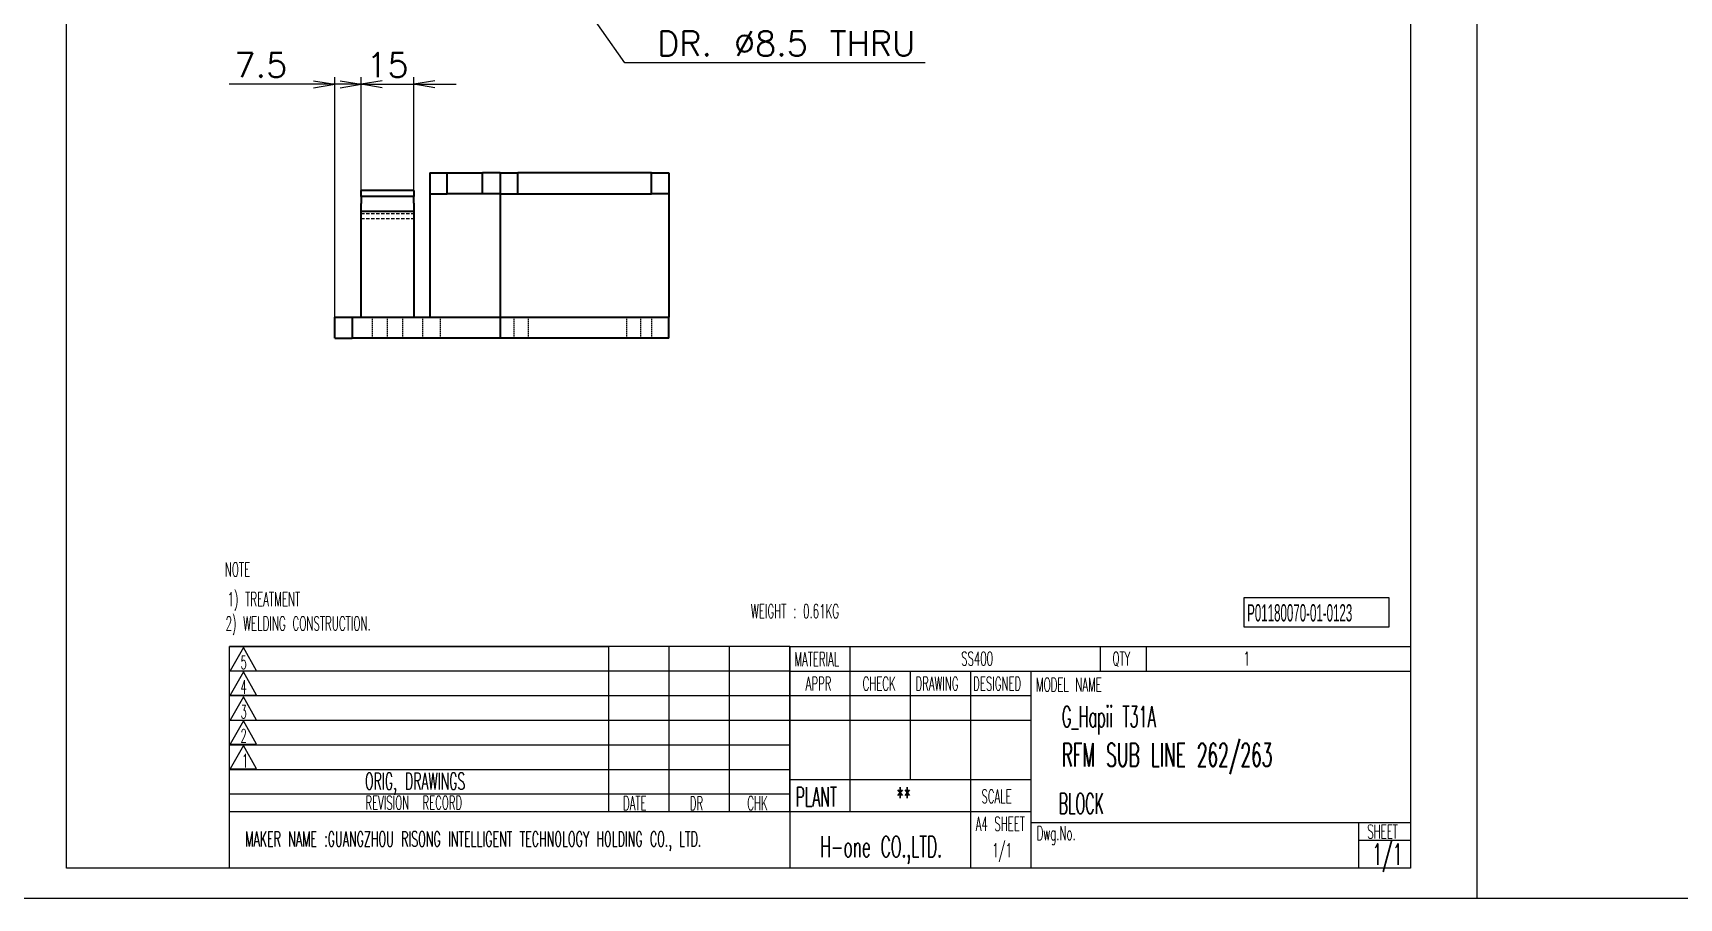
# Model space of a CAD drawing. Header units: inches. Extents: x 21 to 8642, y -3779 to 2137.
# Drawn here: x 5455.9 to 5923.7, y 18.9 to 264.8 of the extents above; entities that cross this region are included whole.
import ezdxf

# ---------------------------------------------------------------- set-up
doc = ezdxf.new("R2010")
doc.units = ezdxf.units.IN
doc.header["$MEASUREMENT"] = 0
doc.linetypes.add('HIDDEN-HOKUTO', pattern=[3.8, 2.5, -1.3])
doc.layers.add('AM_HID', color=1, linetype='HIDDEN-HOKUTO', lineweight=25)
doc.layers.add('title_frame', color=7, linetype='Continuous')
doc.layers.add('word_dim', color=253, linetype='Continuous')
doc.styles.add('MX_NOTE_STANDARD', font='txt.shx', dxfattribs={"bigfont": 'bigfont.shx'})
doc.styles.get("Standard").update_dxf_attribs({"font": 'txt', "bigfont": 'gbcbig.shx'})
doc.dimstyles.new('STANDARD1_2', dxfattribs={"dimscale": 2, "dimtxt": 3.5, "dimasz": 3, "dimexe": 1, "dimexo": 0, "dimgap": 1, "dimtad": 3, "dimdsep": 46, "dimtxsty": 'Standard', "dimblk1": 'OPEN', "dimblk2": 'OPEN', "dimsah": 1, "dimcen": 0, "dimclrd": 256, "dimclre": 256, "dimclrt": 3, "dimazin": 2, "dimtfac": 1, "dimtmove": 0, "dimatfit": 3, "dimldrblk": 'OPEN', "dimfxl": 1, "dimtolj": 1, "dimlwd": 25, "dimlwe": 25, "dimarcsym": 0})

# ---------------------------------------------------------------- blocks, each defined once
blk = doc.blocks.new('_Open')
at = {"color": 0, "lineweight": -2}
for p, q in [((-1, 0.167), (0, 0)), ((-1, -0.167), (0, 0)), ((0, 0), (-1, 0))]:
    blk.add_line(p, q, dxfattribs=at)
blk = doc.blocks.new('*D67')
at = {"layer": 'DEFPOINTS', "color": 0, "linetype": 'Continuous', "ltscale": 2, "transparency": 16777216}
for p in [(5541.65, 250.23), (5549.15, 220.06), (5541.65, 184.06)]:
    blk.add_point(p, dxfattribs=at)
at = {"layer": 'word_dim', "linetype": 'Continuous', "lineweight": 25, "ltscale": 2, "transparency": 16777216}
for p, q in [((5535.65, 250.23), (5511.65, 250.23)), ((5541.65, 184.06), (5541.65, 252.23)), ((5549.15, 250.23), (5541.65, 250.23)), ((5549.15, 220.06), (5549.15, 252.23)), ((5555.15, 250.23), (5561.15, 250.23))]:
    blk.add_line(p, q, dxfattribs=at)
at = {"layer": 'word_dim', "linetype": 'Continuous', "lineweight": 25, "ltscale": 2, "transparency": 16777216, "xscale": 6, "yscale": 6, "zscale": 6}
blk.add_blockref('_Open', (5541.65, 250.23), dxfattribs=at)
at = {"layer": 'word_dim', "linetype": 'Continuous', "lineweight": 25, "ltscale": 2, "transparency": 16777216, "xscale": 6, "yscale": 6, "zscale": 6, "rotation": 180}
blk.add_blockref('_Open', (5549.15, 250.23), dxfattribs=at)
at = {"layer": 'word_dim', "color": 3, "linetype": 'Continuous', "ltscale": 2, "transparency": 16777216, "insert": (5520.65, 255.73), "char_height": 7, "attachment_point": 5}
blk.add_mtext('\\A1;7.5', dxfattribs=at)
blk = doc.blocks.new('*D68')
at = {"layer": 'DEFPOINTS', "color": 0, "linetype": 'Continuous', "ltscale": 2, "transparency": 16777216}
for p in [(5564.15, 250.23), (5549.15, 220.06), (5564.15, 219.82)]:
    blk.add_point(p, dxfattribs=at)
at = {"layer": 'word_dim', "linetype": 'Continuous', "lineweight": 25, "ltscale": 2, "transparency": 16777216}
for p, q in [((5543.15, 250.23), (5537.15, 250.23)), ((5549.15, 220.06), (5549.15, 252.23)), ((5549.15, 250.23), (5564.15, 250.23)), ((5564.15, 219.82), (5564.15, 252.23)), ((5570.15, 250.23), (5576.15, 250.23))]:
    blk.add_line(p, q, dxfattribs=at)
at = {"layer": 'word_dim', "linetype": 'Continuous', "lineweight": 25, "ltscale": 2, "transparency": 16777216, "xscale": 6, "yscale": 6, "zscale": 6}
blk.add_blockref('_Open', (5549.15, 250.23), dxfattribs=at)
at = {"layer": 'word_dim', "linetype": 'Continuous', "lineweight": 25, "ltscale": 2, "transparency": 16777216, "xscale": 6, "yscale": 6, "zscale": 6, "rotation": 180}
blk.add_blockref('_Open', (5564.15, 250.23), dxfattribs=at)
at = {"layer": 'word_dim', "color": 3, "linetype": 'Continuous', "ltscale": 2, "transparency": 16777216, "insert": (5556.65, 255.73), "char_height": 7, "attachment_point": 5}
blk.add_mtext('\\A1;15', dxfattribs=at)
blk = doc.blocks.new('*D89')
at = {"layer": 'DEFPOINTS', "color": 0, "linetype": 'Continuous', "ltscale": 2, "transparency": 16777216}
for p in [(5554.21, 356.2), (5559.09, 349.24)]:
    blk.add_point(p, dxfattribs=at)
at = {"layer": 'word_dim', "linetype": 'Continuous', "lineweight": 25, "ltscale": 2, "transparency": 16777216}
for p, q in [((5624.11, 256.32), (5562.53, 344.32)), ((5709.48, 256.32), (5624.11, 256.32))]:
    blk.add_line(p, q, dxfattribs=at)
at = {"layer": 'word_dim', "linetype": 'Continuous', "lineweight": 25, "ltscale": 2, "transparency": 16777216, "xscale": 6, "yscale": 6, "zscale": 6, "rotation": 124.9855597929897}
blk.add_blockref('_Open', (5559.09, 349.24), dxfattribs=at)
at = {"layer": 'word_dim', "color": 3, "linetype": 'Continuous', "ltscale": 2, "transparency": 16777216, "insert": (5669.98, 261.82), "char_height": 7, "attachment_point": 5}
blk.add_mtext('\\A1;DR. {\\Fromans,bigfont|c134;∅8.5} THRU', dxfattribs=at)

msp = doc.modelspace()

# ---------------------------------------------------------------- linework, layer by layer
at = {"color": 7, "lineweight": 35, "ltscale": 0.125}
for p, q in [((5568.649, 225.063), (5573.649, 225.063)), ((5588.649, 225.063), (5583.649, 225.063)), ((5588.649, 225.063), (5593.649, 225.063)), ((5631.649, 225.063), (5636.649, 225.063)), ((5568.649, 219.063), (5573.649, 219.063)), ((5588.649, 219.063), (5583.649, 219.063)), ((5588.649, 219.063), (5593.649, 219.063)), ((5636.649, 219.063), (5631.649, 219.063)), ((5541.649, 184.063), (5546.649, 184.063)), ((5541.649, 178.063), (5546.649, 178.063))]:
    msp.add_line(p, q, dxfattribs=at)
at = {"color": 7, "lineweight": 35, "ltscale": 0.15}
for p, q in [((5568.649, 225.063), (5568.649, 219.063)), ((5573.649, 219.063), (5573.649, 225.063)), ((5583.649, 219.063), (5583.649, 225.063)), ((5588.649, 225.063), (5588.649, 219.063)), ((5593.649, 219.063), (5593.649, 225.063)), ((5631.649, 219.063), (5631.649, 225.063)), ((5636.649, 225.063), (5636.649, 219.063)), ((5541.649, 178.063), (5541.649, 184.063)), ((5546.649, 184.063), (5546.649, 178.063)), ((5636.649, 178.063), (5636.649, 184.063))]:
    msp.add_line(p, q, dxfattribs=at)
at = {"color": 7, "lineweight": 35, "ltscale": 0.25}
for p, q in [((5573.649, 225.063), (5583.649, 225.063)), ((5583.649, 219.063), (5573.649, 219.063))]:
    msp.add_line(p, q, dxfattribs=at)
at = {"color": 7, "lineweight": 35}
for p, q in [((5631.649, 225.063), (5593.649, 225.063)), ((5568.649, 219.063), (5568.649, 184.063)), ((5588.649, 219.063), (5588.649, 178.063)), ((5593.649, 219.063), (5631.649, 219.063)), ((5636.649, 219.063), (5636.649, 184.063)), ((5549.149, 184.063), (5549.149, 214.063)), ((5564.149, 214.063), (5564.149, 184.063)), ((5546.649, 184.063), (5588.649, 184.063)), ((5588.649, 184.063), (5636.649, 184.063)), ((5588.649, 178.063), (5546.649, 178.063)), ((5636.649, 178.063), (5588.649, 178.063))]:
    msp.add_line(p, q, dxfattribs=at)
at = {"color": 7, "lineweight": 35, "ltscale": 0.011417}
msp.add_line((5549.149, 219.606), (5549.149, 220.063), dxfattribs=at)
at = {"color": 7, "lineweight": 35, "ltscale": 0.375}
for p, q in [((5564.149, 220.063), (5549.149, 220.063)), ((5564.149, 218.305), (5549.149, 218.305)), ((5564.149, 214.063), (5549.149, 214.063))]:
    msp.add_line(p, q, dxfattribs=at)
at = {"color": 7, "lineweight": 35, "ltscale": 0.012338}
msp.add_line((5564.149, 220.063), (5564.149, 219.569), dxfattribs=at)
at = {"color": 7, "lineweight": 35, "ltscale": 0.032516}
msp.add_line((5549.149, 218.305), (5549.149, 219.606), dxfattribs=at)
at = {"color": 7, "lineweight": 35, "ltscale": 0.048663}
msp.add_line((5549.149, 218.305), (5549.149, 216.359), dxfattribs=at)
at = {"color": 7, "lineweight": 35, "ltscale": 0.057404}
msp.add_line((5549.149, 214.063), (5549.149, 216.359), dxfattribs=at)
at = {"color": 7, "lineweight": 35, "ltscale": 0.031595}
msp.add_line((5564.149, 219.569), (5564.149, 218.305), dxfattribs=at)
at = {"color": 7, "lineweight": 35, "ltscale": 0.04649}
msp.add_line((5564.149, 216.446), (5564.149, 218.305), dxfattribs=at)
at = {"color": 7, "lineweight": 35, "ltscale": 0.059576}
msp.add_line((5564.149, 216.446), (5564.149, 214.063), dxfattribs=at)
at = {"layer": 'AM_HID', "ltscale": 0.375}
for p, q in [((5549.149, 213.477), (5564.149, 213.477)), ((5549.149, 212.063), (5564.149, 212.063))]:
    msp.add_line(p, q, dxfattribs=at)
at = {"layer": 'AM_HID', "ltscale": 0.15}
for p, q in [((5552.399, 178.063), (5552.399, 184.063)), ((5556.649, 178.063), (5556.649, 184.063)), ((5560.899, 184.063), (5560.899, 178.063)), ((5566.649, 178.063), (5566.649, 184.063)), ((5571.649, 184.063), (5571.649, 178.063)), ((5592.649, 178.063), (5592.649, 184.063)), ((5596.649, 184.063), (5596.649, 178.063)), ((5624.649, 178.063), (5624.649, 184.063)), ((5628.649, 178.063), (5628.649, 184.063)), ((5631.649, 184.063), (5631.649, 178.063))]:
    msp.add_line(p, q, dxfattribs=at)
at = {"layer": 'AM_HID'}
msp.add_line((5568.649, 184.063), (5588.649, 184.063), dxfattribs=at)
at = {"layer": 'title_frame'}
for p, q in [((5465.371, 27.414), (5465.371, 578.914)), ((5847.371, 578.914), (5847.371, 27.414)), ((5800.158, 104.366), (5841.214, 104.366)), ((5800.158, 95.965), (5800.158, 104.366)), ((5841.214, 104.366), (5841.214, 95.965)), ((5841.214, 95.965), (5800.158, 95.965)), ((5511.721, 27.414), (5511.721, 90.414)), ((5511.721, 90.414), (5619.521, 90.414)), ((5670.971, 90.414), (5511.721, 90.414)), ((5515.681, 90.167), (5511.922, 83.523)), ((5519.441, 83.523), (5515.681, 90.167)), ((5619.521, 43.414), (5619.521, 90.414)), ((5636.671, 43.414), (5636.671, 90.414)), ((5636.671, 43.414), (5636.671, 90.414)), ((5653.821, 43.414), (5653.821, 90.414)), ((5653.821, 43.414), (5653.821, 90.414)), ((5670.971, 90.414), (5670.971, 83.414)), ((5670.971, 43.414), (5670.971, 90.414)), ((5670.971, 90.414), (5670.971, 27.414)), ((5670.971, 90.414), (5670.971, 27.414)), ((5670.971, 90.414), (5847.371, 90.414)), ((5688.121, 43.414), (5688.121, 90.414)), ((5759.171, 90.414), (5759.171, 83.414)), ((5772.316, 90.414), (5772.316, 83.414)), ((5619.521, 83.414), (5511.721, 83.414)), ((5670.971, 83.414), (5511.721, 83.414)), ((5511.922, 83.523), (5519.441, 83.523)), ((5515.681, 83.213), (5511.922, 76.568)), ((5519.441, 76.568), (5515.681, 83.213)), ((5670.971, 83.414), (5847.371, 83.414)), ((5705.271, 52.607), (5705.271, 83.414)), ((5722.421, 27.414), (5722.421, 83.414)), ((5739.571, 27.414), (5739.571, 83.414)), ((5619.521, 76.414), (5511.721, 76.414)), ((5670.971, 76.414), (5511.721, 76.414)), ((5511.922, 76.568), (5519.441, 76.568)), ((5515.681, 76.153), (5511.922, 69.509)), ((5519.441, 69.509), (5515.681, 76.153)), ((5739.571, 76.414), (5670.971, 76.414)), ((5619.521, 69.414), (5511.721, 69.414)), ((5670.971, 69.414), (5511.721, 69.414)), ((5511.922, 69.509), (5519.441, 69.509)), ((5515.681, 69.327), (5511.922, 62.683)), ((5519.441, 62.683), (5515.681, 69.327)), ((5739.571, 69.414), (5670.971, 69.414)), ((5619.521, 62.414), (5511.721, 62.414)), ((5670.971, 62.414), (5511.721, 62.414)), ((5511.922, 62.683), (5519.441, 62.683)), ((5515.681, 62.268), (5511.922, 55.624)), ((5519.441, 55.624), (5515.681, 62.268)), ((5619.521, 55.414), (5511.721, 55.414)), ((5670.971, 55.414), (5511.721, 55.414)), ((5511.922, 55.624), (5519.441, 55.624)), ((5670.971, 52.607), (5739.571, 52.607)), ((5619.521, 48.414), (5511.721, 48.414)), ((5670.971, 48.414), (5511.721, 48.414)), ((5670.971, 43.414), (5511.721, 43.414)), ((5739.571, 43.414), (5670.971, 43.414)), ((5739.571, 40.414), (5847.371, 40.414)), ((5832.671, 40.414), (5832.671, 27.414)), ((5832.671, 35.414), (5847.371, 35.414)), ((5847.371, 27.414), (5465.371, 27.414)), ((5847.371, 27.414), (5739.571, 27.414))]:
    msp.add_line(p, q, dxfattribs=at)
at = {"layer": 'title_frame', "color": 4}
msp.add_lwpolyline([(5446.371, 18.914), (5866.371, 18.914), (5866.371, 612.914), (5446.371, 612.914)], close=True, dxfattribs=at)
at = {"layer": 'word_dim', "linetype": 'Continuous', "ltscale": 2}
msp.add_line((5866.371, 18.914), (5939.594, 18.914), dxfattribs=at)

# ---------------------------------------------------------------- texts
at = {"linetype": 'Continuous', "insert": (5748.325, 69.454), "char_height": 6, "width": 101.8, "attachment_point": 4}
msp.add_mtext('{\\W0.5;\\C3;G_Hapii T31A}', dxfattribs=at)
at = {"layer": 'title_frame', "color": 3, "style": 'MX_NOTE_STANDARD'}
for s, height, width, p in [('NOTE', 3.92, 0.545, (5510.394, 110.372)), ('1) TREATMENT', 3.92, 0.545, (5511.172, 101.925)), ('2) WELDING CONSTRUCTION.', 3.92, 0.545, (5510.641, 95.008)), ('WEIGHT : 0.61KG', 4, 0.5341, (5659.964, 98.467)), ('SS400', 3.9456, 0.5341, (5719.718, 85.011)), ('QTY', 3.9456, 0.5341, (5762.717, 85.011)), ('1', 3.946, 0.5341, (5799.973, 85.011)), ('5', 3.836, 0.5341, (5514.892, 83.974)), ('MATERIAL', 3.9456, 0.5341, (5672.315, 84.839)), ('4', 3.836, 0.5341, (5514.892, 77.019)), ('APPR', 3.9456, 0.5341, (5675.507, 77.897)), ('CHECK', 3.9456, 0.5341, (5691.698, 77.897)), ('DRAWING', 3.9456, 0.5341, (5706.737, 77.897)), ('DESIGNED', 3.9456, 0.5341, (5723.12, 77.897)), ('MODEL NAME', 3.9456, 0.5341, (5740.977, 77.596)), ('3', 3.836, 0.5341, (5514.892, 69.96)), ('2', 3.836, 0.5341, (5514.892, 63.134)), ('RFM SUB LINE 262/263', 6.6, 0.5341, (5748.249, 56.316)), ('1', 3.836, 0.5341, (5515.284, 56.075)), ('ORIG, DRAWINGS', 4.8224, 0.5341, (5550.269, 49.738)), ('REVISION  RECORD', 3.9456, 0.5341, (5550.369, 44.061)), ('DATE', 3.9456, 0.5341, (5623.596, 43.898)), ('DR', 3.9456, 0.5341, (5642.584, 43.877)), ('CHK', 3.9456, 0.5341, (5658.937, 43.944)), ('PLANT', 5.48, 0.5341, (5672.643, 44.952)), ('**', 5.48, 0.5341, (5701.357, 44.952)), ('SCALE', 3.9456, 0.5341, (5725.472, 45.852)), ('BLOCK', 5.88, 0.5, (5747.421, 42.832)), ('MAKER NAME :GUANGZHOU RISONG INTELLIGENT TECHNOLOGY HOLDING CO., LTD.', 4.32, 0.5341, (5516.169, 33.547)), ('A4 SHEET', 3.9456, 0.5341, (5723.83, 38.061)), ('Dwg.No.', 3.9456, 0.5341, (5741.149, 35.369)), ('SHEET', 3.9456, 0.5341, (5835.151, 35.837)), ('H-one CO.,LTD.', 6, 0.5341, (5679.683, 30.513)), ('1/1', 3.9456, 0.5341, (5728.534, 30.552)), ('1/1', 6, 0.5341, (5836.585, 28.365))]:
    msp.add_text(s, height=height, dxfattribs=dict(at, width=width)).set_placement(p)
at = {"layer": 'title_frame', "color": 3, "insert": (5800.985, 102.453), "char_height": 4.9, "width": 8.2214, "attachment_point": 1, "style": 'MX_NOTE_STANDARD'}
msp.add_mtext('{\\f3 of 9 Barcode|b0|i0|c0|p82;\\W0.5;P01180070-\\f3 of 9 Barcode|b0|i0|c134|p82;01\\f3 of 9 Barcode|b0|i0|c0|p82;-0\\f3 of 9 Barcode|b0|i0|c134|p82;123}', dxfattribs=at)

# ---------------------------------------------------------------- dimensions: what is measured, and where the dimension line sits
at = {"layer": 'word_dim', "linetype": 'Continuous', "ltscale": 2}
dim = msp.add_diameter_dim_2p(p1=(5554.212, 356.202), p2=(5559.085, 349.238), text='DR. {\\Fromans,bigfont|c134;<>} THRU', dimstyle='STANDARD1_2', override={"dimtoh": 1, "dimtofl": 0}, dxfattribs=at)
dim.commit()
dim.dimension.update_dxf_attribs({"geometry": '*D89', "text_midpoint": (5669.978, 256.321), "dimtype": 163})
for base, p2, picture, middle in [((5541.649, 250.23), (5541.649, 184.063), '*D67', (5520.649, 255.73)), ((5564.149, 250.23), (5564.149, 219.816), '*D68', (5556.649, 255.73))]:
    dim = msp.add_linear_dim(base=base, p1=(5549.149, 220.063), p2=p2, dimstyle='STANDARD1_2', dxfattribs=at)
    dim.commit()
    dim.dimension.update_dxf_attribs({"geometry": picture, "text_midpoint": middle})

doc.saveas('drawing.dxf')
